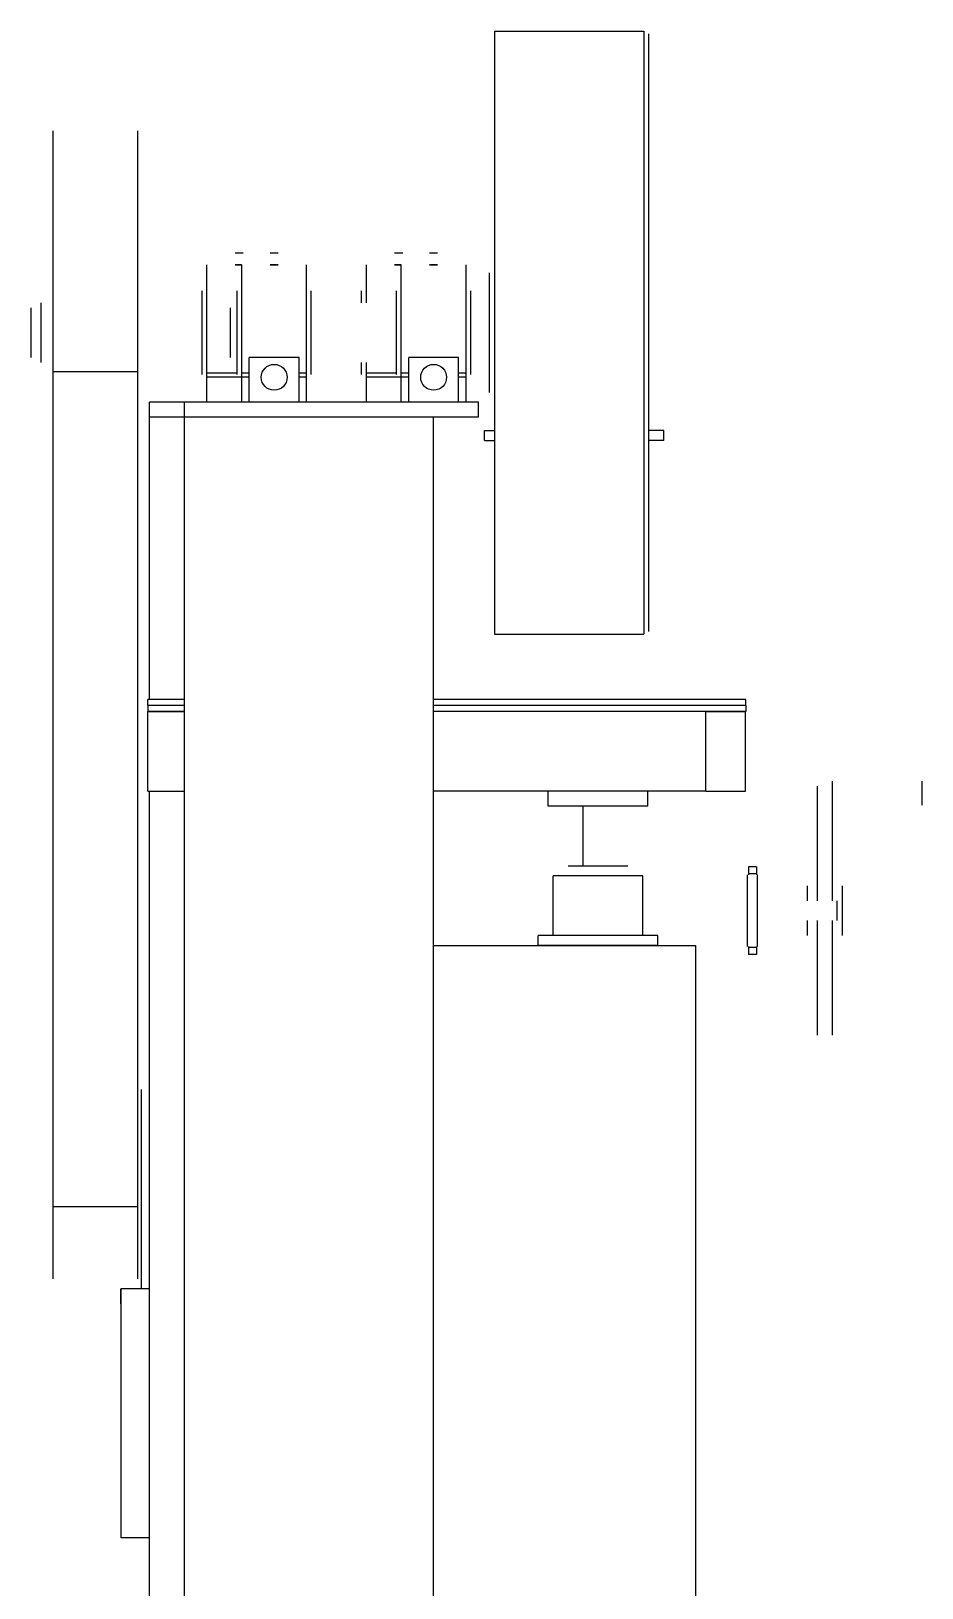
# Model space of a CAD drawing. Header units: millimetres. Extents: x -509 to 6808, y -300 to 5090.
# Drawn here: x 5355 to 6249, y 2151 to 3713 of the extents above; entities that cross this region are included whole.
import ezdxf

# ---------------------------------------------------------------- set-up
doc = ezdxf.new("R2010")
doc.units = ezdxf.units.MM
doc.header["$MEASUREMENT"] = 0
doc.layers.add('LATERAL', color=7, linetype='CONTINUOUS')

msp = doc.modelspace()

# ---------------------------------------------------------------- linework, layer by layer
at = {"layer": 'LATERAL'}
for p, q in [((5820.5, 3713.1), (5970.5, 3713.1)), ((5820.5, 3713.1), (5970.5, 3713.1)), ((5574.4, 3340.8), (5574.4, 3385.8)), ((5624.4, 3385.8), (5574.4, 3385.8)), ((5624.4, 3340.8), (5624.4, 3385.8)), ((5734.4, 3340.8), (5734.4, 3385.8)), ((5784.4, 3385.8), (5734.4, 3385.8)), ((5784.4, 3340.8), (5784.4, 3385.8)), ((5377.4, 3371.7), (5462.4, 3371.7)), ((5377.4, 3371.7), (5377.4, 2533.8)), ((5462.4, 3371.7), (5462.4, 2533.8)), ((5531.9, 3365.8), (5531.9, 3370.3)), ((5531.9, 3370.3), (5562.1, 3370.3)), ((5531.9, 3340.8), (5531.9, 3365.8)), ((5566.9, 3365.8), (5531.9, 3365.8)), ((5566.9, 3365.8), (5566.9, 3370.3)), ((5566.9, 3370.3), (5574.4, 3370.3)), ((5566.9, 3340.8), (5566.9, 3365.8)), ((5574.4, 3365.8), (5566.9, 3365.8)), ((5624.4, 3370.3), (5631.9, 3370.3)), ((5631.9, 3365.8), (5624.4, 3365.8)), ((5631.9, 3365.8), (5631.9, 3370.3)), ((5631.9, 3340.8), (5631.9, 3365.8)), ((5691.9, 3365.8), (5691.9, 3370.3)), ((5691.9, 3370.3), (5722.1, 3370.3)), ((5691.9, 3340.8), (5691.9, 3365.8)), ((5726.9, 3365.8), (5691.9, 3365.8)), ((5726.9, 3365.8), (5726.9, 3370.3)), ((5726.9, 3370.3), (5734.4, 3370.3)), ((5726.9, 3340.8), (5726.9, 3365.8)), ((5734.4, 3365.8), (5726.9, 3365.8)), ((5784.4, 3370.3), (5791.9, 3370.3)), ((5791.9, 3365.8), (5784.4, 3365.8)), ((5791.9, 3365.8), (5791.9, 3370.3)), ((5791.9, 3340.8), (5791.9, 3365.8)), ((5474.4, 3325.8), (5474.4, 3340.8)), ((5509.4, 3340.8), (5474.4, 3340.8)), ((5509.4, 3325.8), (5509.4, 3340.8)), ((5804.4, 3340.8), (5509.4, 3340.8)), ((5624.4, 3340.8), (5574.4, 3340.8)), ((5784.4, 3340.8), (5734.4, 3340.8)), ((5804.4, 3325.8), (5804.4, 3340.8)), ((5474.4, 3042.6), (5474.4, 3325.8)), ((5509.4, 3325.8), (5474.4, 3325.8)), ((5509.4, 1513.9), (5509.4, 3325.8)), ((5804.4, 3325.8), (5509.4, 3325.8)), ((5759.4, 1513.9), (5759.4, 3325.8)), ((5810.5, 3302.5), (5810.5, 3312.5)), ((5810.5, 3312.5), (5820.5, 3312.5)), ((5990.5, 3302.5), (5990.5, 3312.5)), ((5810.5, 3302.5), (5820.5, 3302.5)), ((5820.5, 3108.1), (5970.5, 3108.1)), ((5472.5, 2950.6), (5472.5, 3030.6)), ((5472.5, 3030.6), (5509.4, 3030.6)), ((5472.6, 3036.6), (5472.6, 3042.6)), ((5509.4, 3042.6), (5472.6, 3042.6)), ((5472.6, 3036.6), (5472.6, 3030.6)), ((5509.4, 3036.6), (5472.6, 3036.6)), ((5509.4, 3036.6), (5472.6, 3036.6)), ((5509.4, 3030.6), (5472.6, 3030.6)), ((6072.6, 3042.6), (5759.4, 3042.6)), ((6072.6, 3036.6), (5759.4, 3036.6)), ((6072.6, 3036.6), (5759.4, 3036.6)), ((6072.6, 3030.6), (5759.4, 3030.6)), ((6032.5, 2950.6), (6032.5, 3030.6)), ((6032.5, 3030.6), (6072.5, 3030.6)), ((6072.5, 2950.6), (6072.5, 3030.6)), ((6072.6, 3036.6), (6072.6, 3042.6)), ((6072.6, 3036.6), (6072.6, 3030.6)), ((5472.5, 2950.6), (5509.4, 2950.6)), ((5474.4, 1751.1), (5474.4, 2950.6)), ((5874.4, 2950.6), (5759.4, 2950.6)), ((5874.4, 2935.6), (5874.4, 2950.6)), ((5974.4, 2950.6), (5874.4, 2950.6)), ((5974.4, 2935.6), (5974.4, 2950.6)), ((6032.5, 2950.6), (5974.4, 2950.6)), ((6032.5, 2950.6), (6072.5, 2950.6)), ((5974.4, 2935.6), (5874.4, 2935.6)), ((5909.4, 2875.6), (5909.4, 2935.6)), ((6075.4, 2874.6), (6075.4, 2867.6)), ((6083.4, 2874.6), (6075.4, 2874.6)), ((6083.4, 2874.6), (6083.4, 2867.6)), ((5879.4, 2805.6), (5879.4, 2865.6)), ((5969.4, 2865.6), (5879.4, 2865.6)), ((5969.4, 2805.6), (5969.4, 2865.6)), ((6083.4, 2867.6), (6075.4, 2867.6)), ((5864.4, 2795.6), (5864.4, 2805.6)), ((5984.4, 2805.6), (5864.4, 2805.6)), ((5984.4, 2795.6), (5984.4, 2805.6)), ((5759.4, 2795.6), (6022.6, 2795.6)), ((5984.4, 2795.6), (5864.4, 2795.6)), ((6022.6, 1534.7), (6022.6, 2795.6)), ((6075.4, 2793.6), (6075.4, 2786.6)), ((6083.4, 2793.6), (6075.4, 2793.6)), ((6083.4, 2786.6), (6075.4, 2786.6)), ((6083.4, 2793.6), (6083.4, 2786.6)), ((5377.4, 2533.8), (5462.4, 2533.8)), ((5445.4, 2436.1), (5445.4, 2451.1)), ((5445.4, 2451.1), (5445.7, 2451.1)), ((5445.7, 2201.2), (5445.7, 2451.2)), ((5474.4, 2451.2), (5445.7, 2451.2)), ((5445.4, 2436.1), (5445.7, 2436.1)), ((5474.4, 2201.2), (5445.7, 2201.2))]:
    msp.add_line(p, q, dxfattribs=at)
for centre in [(5599.4, 3365.8), (5759.4, 3365.8)]:
    msp.add_circle(centre, 13, dxfattribs=at)
for points, degree in [([(5820.5, 3713.1), (5820.5, 3705.6), (5820.5, 3683.2), (5820.5, 3647.1), (5820.5, 3599.2), (5820.5, 3541.9), (5820.5, 3478), (5820.5, 3410.6), (5820.5, 3343.3), (5820.5, 3279.4), (5820.5, 3222), (5820.5, 3174.1), (5820.5, 3138.1), (5820.5, 3115.7), (5820.5, 3108.1)], 1), ([(5970.5, 3713.1), (5970.5, 3705.6), (5970.5, 3683.2), (5970.5, 3647.1), (5970.5, 3599.2), (5970.5, 3541.9), (5970.5, 3478), (5970.5, 3410.6), (5970.5, 3343.3), (5970.5, 3279.4), (5970.5, 3222), (5970.5, 3174.1), (5970.5, 3138.1), (5970.5, 3115.7), (5970.5, 3108.1)], 1), ([(5975.5, 3410.6), (5975.5, 3444.2), (5975.5, 3477.4), (5975.5, 3509.7), (5975.5, 3540.8), (5975.5, 3570.3), (5975.5, 3597.7), (5975.5, 3622.8), (5975.5, 3645.2), (5975.5, 3664.7), (5975.5, 3680.9), (5975.5, 3693.8), (5975.5, 3703.1), (5975.5, 3708.8), (5975.5, 3710.6)], 1), ([(5377.4, 3613.1), (5377.4, 3611.5), (5377.4, 3606.7), (5377.4, 3598.8), (5377.4, 3588), (5377.4, 3574.3), (5377.4, 3558), (5377.4, 3539.3), (5377.4, 3518.7), (5377.4, 3496.3), (5377.4, 3472.5), (5377.4, 3447.8), (5377.4, 3422.5), (5377.4, 3397), (5377.4, 3371.7)], 1), ([(5462.4, 3613.1), (5462.4, 3611.5), (5462.4, 3606.7), (5462.4, 3598.8), (5462.4, 3588), (5462.4, 3574.3), (5462.4, 3558), (5462.4, 3539.3), (5462.4, 3518.7), (5462.4, 3496.3), (5462.4, 3472.5), (5462.4, 3447.8), (5462.4, 3422.5), (5462.4, 3397), (5462.4, 3371.7)], 1), ([(5564.4, 3490.6), (5564.8, 3490.6), (5565.2, 3490.6), (5565.7, 3490.6), (5566.1, 3490.6), (5566.5, 3490.6), (5566.8, 3490.6), (5567.2, 3490.6), (5567.5, 3490.6), (5567.7, 3490.6), (5568, 3490.6), (5568.1, 3490.6), (5568.2, 3490.6), (5568.3, 3490.6), (5568.4, 3490.6)], 1), ([(5599.4, 3490.6), (5599.8, 3490.6), (5600.2, 3490.6), (5600.7, 3490.6), (5601.1, 3490.6), (5601.5, 3490.6), (5601.8, 3490.6), (5602.2, 3490.6), (5602.5, 3490.6), (5602.7, 3490.6), (5603, 3490.6), (5603.1, 3490.6), (5603.2, 3490.6), (5603.3, 3490.6), (5603.3, 3490.6)], 1), ([(5724.4, 3490.6), (5724.8, 3490.6), (5725.2, 3490.6), (5725.7, 3490.6), (5726.1, 3490.6), (5726.5, 3490.6), (5726.8, 3490.6), (5727.2, 3490.6), (5727.5, 3490.6), (5727.7, 3490.6), (5728, 3490.6), (5728.1, 3490.6), (5728.2, 3490.6), (5728.3, 3490.6), (5728.4, 3490.6)], 1), ([(5759.4, 3490.6), (5759.8, 3490.6), (5760.2, 3490.6), (5760.7, 3490.6), (5761.1, 3490.6), (5761.5, 3490.6), (5761.8, 3490.6), (5762.2, 3490.6), (5762.5, 3490.6), (5762.7, 3490.6), (5763, 3490.6), (5763.1, 3490.6), (5763.2, 3490.6), (5763.3, 3490.6), (5763.3, 3490.6)], 1), ([(5531.9, 3410.6), (5531.9, 3418.3), (5531.9, 3425.8), (5531.9, 3433.2), (5531.9, 3440.2), (5531.9, 3446.9), (5531.9, 3453.2), (5531.9, 3458.9), (5531.9, 3464), (5531.9, 3468.4), (5531.9, 3472.1), (5531.9, 3475), (5531.9, 3477.1), (5531.9, 3478.4), (5531.9, 3478.8)], 1), ([(5561.6, 3478.8), (5561.6, 3478.8)], 1), ([(5561.6, 3478.8), (5561.6, 3478.8)], 1), ([(5561.6, 3478.8), (5561.6, 3478.8)], 1), ([(5561.7, 3478.8), (5561.7, 3478.8)], 1), ([(5562.4, 3478.8), (5562.1, 3478.8), (5561.8, 3478.8)], 2), ([(5561.8, 3478.8), (5561.8, 3478.8)], 1), ([(5562.4, 3478.8), (5562.4, 3478.8)], 1), ([(5562.4, 3478.8), (5562.4, 3478.8)], 1), ([(5563, 3478.7), (5562.8, 3478.7), (5562.5, 3478.8)], 2), ([(5562.5, 3478.8), (5562.5, 3478.8)], 1), ([(5562.5, 3478.8), (5562.5, 3478.8)], 1), ([(5563, 3478.7), (5563, 3478.7)], 1), ([(5564.3, 3478.7), (5563.7, 3478.7), (5563.1, 3478.7)], 2), ([(5564.4, 3478.7), (5565.2, 3478.7), (5566.1, 3478.7), (5566.9, 3478.8)], 3), ([(5565, 3478.7), (5564.3, 3478.7)], 1), ([(5565.6, 3478.7), (5565.3, 3478.7)], 1), ([(5566.1, 3478.8), (5565.9, 3478.7), (5565.6, 3478.7)], 2), ([(5565.6, 3478.7), (5565.6, 3478.7)], 1), ([(5566.9, 3478.8), (5566.7, 3478.8), (5566.6, 3478.8)], 2), ([(5566.9, 3410.6), (5566.9, 3418.3), (5566.9, 3425.8), (5566.9, 3433.2), (5566.9, 3440.2), (5566.9, 3446.9), (5566.9, 3453.2), (5566.9, 3458.9), (5566.9, 3464), (5566.9, 3468.4), (5566.9, 3472.1), (5566.9, 3475), (5566.9, 3477.1), (5566.9, 3478.4), (5566.9, 3478.8)], 1), ([(5596.6, 3478.8), (5596.6, 3478.8)], 1), ([(5596.6, 3478.8), (5596.6, 3478.8)], 1), ([(5596.6, 3478.8), (5596.6, 3478.8)], 1), ([(5596.7, 3478.8), (5596.7, 3478.8)], 1), ([(5597.4, 3478.8), (5597.1, 3478.8), (5596.8, 3478.8)], 2), ([(5596.8, 3478.8), (5596.8, 3478.8)], 1), ([(5597.4, 3478.8), (5597.4, 3478.8)], 1), ([(5597.4, 3478.8), (5597.4, 3478.8)], 1), ([(5598, 3478.7), (5597.8, 3478.7), (5597.5, 3478.8)], 2), ([(5597.5, 3478.8), (5597.5, 3478.8)], 1), ([(5597.5, 3478.8), (5597.5, 3478.8)], 1), ([(5598, 3478.7), (5598, 3478.7)], 1), ([(5599.3, 3478.7), (5598.7, 3478.7), (5598.1, 3478.7)], 2), ([(5600, 3478.7), (5599.3, 3478.7)], 1), ([(5600.6, 3478.7), (5600.3, 3478.7)], 1), ([(5601.1, 3478.8), (5600.9, 3478.7), (5600.6, 3478.7)], 2), ([(5600.6, 3478.7), (5600.6, 3478.7)], 1), ([(5631.9, 3410.6), (5631.9, 3418.3), (5631.9, 3425.8), (5631.9, 3433.2), (5631.9, 3440.2), (5631.9, 3446.9), (5631.9, 3453.2), (5631.9, 3458.9), (5631.9, 3464), (5631.9, 3468.4), (5631.9, 3472.1), (5631.9, 3475), (5631.9, 3477.1), (5631.9, 3478.4), (5631.9, 3478.8)], 1), ([(5691.9, 3440.6), (5691.9, 3445.4), (5691.9, 3450), (5691.9, 3454.3), (5691.9, 3458.3), (5691.9, 3462.1), (5691.9, 3465.5), (5691.9, 3468.5), (5691.9, 3471.2), (5691.9, 3473.5), (5691.9, 3475.4), (5691.9, 3476.9), (5691.9, 3478), (5691.9, 3478.6), (5691.9, 3478.8)], 1), ([(5721.6, 3478.8), (5721.6, 3478.8)], 1), ([(5721.6, 3478.8), (5721.6, 3478.8)], 1), ([(5721.6, 3478.8), (5721.6, 3478.8)], 1), ([(5721.7, 3478.8), (5721.7, 3478.8)], 1), ([(5722.4, 3478.8), (5722.1, 3478.8), (5721.8, 3478.8)], 2), ([(5721.8, 3478.8), (5721.8, 3478.8)], 1), ([(5722.4, 3478.8), (5722.4, 3478.8)], 1), ([(5722.4, 3478.8), (5722.4, 3478.8)], 1), ([(5723, 3478.7), (5722.8, 3478.7), (5722.5, 3478.8)], 2), ([(5722.5, 3478.8), (5722.5, 3478.8)], 1), ([(5722.5, 3478.8), (5722.5, 3478.8)], 1), ([(5723, 3478.7), (5723, 3478.7)], 1), ([(5724.3, 3478.7), (5723.7, 3478.7), (5723.1, 3478.7)], 2), ([(5724.4, 3478.7), (5725.2, 3478.7), (5726.1, 3478.7), (5726.9, 3478.8)], 3), ([(5725, 3478.7), (5724.3, 3478.7)], 1), ([(5725.6, 3478.7), (5725.3, 3478.7)], 1), ([(5726.1, 3478.8), (5725.9, 3478.7), (5725.6, 3478.7)], 2), ([(5725.6, 3478.7), (5725.6, 3478.7)], 1), ([(5726.9, 3478.8), (5726.7, 3478.8), (5726.6, 3478.8)], 2), ([(5726.9, 3410.6), (5726.9, 3418.3), (5726.9, 3425.8), (5726.9, 3433.2), (5726.9, 3440.2), (5726.9, 3446.9), (5726.9, 3453.2), (5726.9, 3458.9), (5726.9, 3464), (5726.9, 3468.4), (5726.9, 3472.1), (5726.9, 3475), (5726.9, 3477.1), (5726.9, 3478.4), (5726.9, 3478.8)], 1), ([(5756.6, 3478.8), (5756.6, 3478.8)], 1), ([(5756.6, 3478.8), (5756.6, 3478.8)], 1), ([(5756.6, 3478.8), (5756.6, 3478.8)], 1), ([(5756.7, 3478.8), (5756.7, 3478.8)], 1), ([(5757.4, 3478.8), (5757.1, 3478.8), (5756.8, 3478.8)], 2), ([(5756.8, 3478.8), (5756.8, 3478.8)], 1), ([(5757.4, 3478.8), (5757.4, 3478.8)], 1), ([(5757.4, 3478.8), (5757.4, 3478.8)], 1), ([(5758, 3478.7), (5757.8, 3478.7), (5757.5, 3478.8)], 2), ([(5757.5, 3478.8), (5757.5, 3478.8)], 1), ([(5757.5, 3478.8), (5757.5, 3478.8)], 1), ([(5758, 3478.7), (5758, 3478.7)], 1), ([(5759.3, 3478.7), (5758.7, 3478.7), (5758.1, 3478.7)], 2), ([(5760, 3478.7), (5759.3, 3478.7)], 1), ([(5760.6, 3478.7), (5760.3, 3478.7)], 1), ([(5761.1, 3478.8), (5760.9, 3478.7), (5760.6, 3478.7)], 2), ([(5760.6, 3478.7), (5760.6, 3478.7)], 1), ([(5791.9, 3410.6), (5791.9, 3418.3), (5791.9, 3425.8), (5791.9, 3433.2), (5791.9, 3440.2), (5791.9, 3446.9), (5791.9, 3453.2), (5791.9, 3458.9), (5791.9, 3464), (5791.9, 3468.4), (5791.9, 3472.1), (5791.9, 3475), (5791.9, 3477.1), (5791.9, 3478.4), (5791.9, 3478.8)], 1), ([(5815.5, 3410.6), (5815.5, 3417.4), (5815.5, 3424), (5815.5, 3430.5), (5815.5, 3436.7), (5815.5, 3442.6), (5815.5, 3448.1), (5815.5, 3453.1), (5815.5, 3457.6), (5815.5, 3461.4), (5815.5, 3464.7), (5815.5, 3467.3), (5815.5, 3469.1), (5815.5, 3470.3), (5815.5, 3470.6)], 1), ([(5527.1, 3410.6), (5527.1, 3415.3), (5527.1, 3420), (5527.1, 3424.5), (5527.1, 3428.9), (5527.1, 3433), (5527.1, 3436.8), (5527.1, 3440.3), (5527.1, 3443.5), (5527.1, 3446.2), (5527.1, 3448.5), (5527.1, 3450.3), (5527.1, 3451.6), (5527.1, 3452.4), (5527.1, 3452.6)], 1), ([(5562.1, 3410.6), (5562.1, 3415.3), (5562.1, 3420), (5562.1, 3424.5), (5562.1, 3428.9), (5562.1, 3433), (5562.1, 3436.8), (5562.1, 3440.3), (5562.1, 3443.5), (5562.1, 3446.2), (5562.1, 3448.5), (5562.1, 3450.3), (5562.1, 3451.6), (5562.1, 3452.4), (5562.1, 3452.6)], 1), ([(5636.6, 3410.6), (5636.6, 3415.3), (5636.6, 3420), (5636.6, 3424.5), (5636.6, 3428.9), (5636.6, 3433), (5636.6, 3436.8), (5636.6, 3440.3), (5636.6, 3443.5), (5636.6, 3446.2), (5636.6, 3448.5), (5636.6, 3450.3), (5636.6, 3451.6), (5636.6, 3452.4), (5636.6, 3452.6)], 1), ([(5687.1, 3440.6), (5687.1, 3442.2), (5687.1, 3443.7), (5687.1, 3445.1), (5687.1, 3446.4), (5687.1, 3447.5), (5687.1, 3448.6), (5687.1, 3449.5), (5687.1, 3450.3), (5687.1, 3451), (5687.1, 3451.6), (5687.1, 3452.1), (5687.1, 3452.4), (5687.1, 3452.6), (5687.1, 3452.6)], 1), ([(5722.1, 3410.6), (5722.1, 3415.3), (5722.1, 3420), (5722.1, 3424.5), (5722.1, 3428.9), (5722.1, 3433), (5722.1, 3436.8), (5722.1, 3440.3), (5722.1, 3443.5), (5722.1, 3446.2), (5722.1, 3448.5), (5722.1, 3450.3), (5722.1, 3451.6), (5722.1, 3452.4), (5722.1, 3452.6)], 1), ([(5796.6, 3410.6), (5796.6, 3415.3), (5796.6, 3420), (5796.6, 3424.5), (5796.6, 3428.9), (5796.6, 3433), (5796.6, 3436.8), (5796.6, 3440.3), (5796.6, 3443.5), (5796.6, 3446.2), (5796.6, 3448.5), (5796.6, 3450.3), (5796.6, 3451.6), (5796.6, 3452.4), (5796.6, 3452.6)], 1), ([(5365.5, 3410.6), (5365.5, 3414), (5365.5, 3417.3), (5365.5, 3420.6), (5365.5, 3423.7), (5365.5, 3426.6), (5365.5, 3429.3), (5365.5, 3431.9), (5365.5, 3434.1), (5365.5, 3436), (5365.5, 3437.7), (5365.5, 3439), (5365.5, 3439.9), (5365.5, 3440.5), (5365.5, 3440.6)], 1), ([(5355.5, 3410.6), (5355.5, 3413.4), (5355.5, 3416.2), (5355.5, 3418.9), (5355.5, 3421.5), (5355.5, 3423.9), (5355.5, 3426.2), (5355.5, 3428.3), (5355.5, 3430.2), (5355.5, 3431.8), (5355.5, 3433.2), (5355.5, 3434.2), (5355.5, 3435), (5355.5, 3435.5), (5355.5, 3435.6)], 1), ([(5555.5, 3410.6), (5555.5, 3413.4), (5555.5, 3416.2), (5555.5, 3418.9), (5555.5, 3421.5), (5555.5, 3423.9), (5555.5, 3426.2), (5555.5, 3428.3), (5555.5, 3430.2), (5555.5, 3431.8), (5555.5, 3433.2), (5555.5, 3434.2), (5555.5, 3435), (5555.5, 3435.5), (5555.5, 3435.6)], 1), ([(5355.5, 3385.6), (5355.5, 3385.8), (5355.5, 3386.3), (5355.5, 3387), (5355.5, 3388.1), (5355.5, 3389.5), (5355.5, 3391.1), (5355.5, 3393), (5355.5, 3395.1), (5355.5, 3397.3), (5355.5, 3399.8), (5355.5, 3402.4), (5355.5, 3405.1), (5355.5, 3407.8), (5355.5, 3410.6)], 1), ([(5365.5, 3380.6), (5365.5, 3380.8), (5365.5, 3381.4), (5365.5, 3382.3), (5365.5, 3383.6), (5365.5, 3385.2), (5365.5, 3387.2), (5365.5, 3389.4), (5365.5, 3391.9), (5365.5, 3394.7), (5365.5, 3397.6), (5365.5, 3400.7), (5365.5, 3404), (5365.5, 3407.3), (5365.5, 3410.6)], 1), ([(5527.1, 3368.6), (5527.1, 3368.9), (5527.1, 3369.7), (5527.1, 3371), (5527.1, 3372.8), (5527.1, 3375.1), (5527.1, 3377.8), (5527.1, 3380.9), (5527.1, 3384.5), (5527.1, 3388.3), (5527.1, 3392.4), (5527.1, 3396.8), (5527.1, 3401.3), (5527.1, 3405.9), (5527.1, 3410.6)], 1), ([(5555.5, 3385.6), (5555.5, 3385.8), (5555.5, 3386.3), (5555.5, 3387), (5555.5, 3388.1), (5555.5, 3389.5), (5555.5, 3391.1), (5555.5, 3393), (5555.5, 3395.1), (5555.5, 3397.3), (5555.5, 3399.8), (5555.5, 3402.4), (5555.5, 3405.1), (5555.5, 3407.8), (5555.5, 3410.6)], 1), ([(5562.1, 3368.6), (5562.1, 3368.9), (5562.1, 3369.7), (5562.1, 3371), (5562.1, 3372.8), (5562.1, 3375.1), (5562.1, 3377.8), (5562.1, 3380.9), (5562.1, 3384.5), (5562.1, 3388.3), (5562.1, 3392.4), (5562.1, 3396.8), (5562.1, 3401.3), (5562.1, 3405.9), (5562.1, 3410.6)], 1), ([(5636.6, 3368.6), (5636.6, 3368.9), (5636.6, 3369.7), (5636.6, 3371), (5636.6, 3372.8), (5636.6, 3375.1), (5636.6, 3377.8), (5636.6, 3380.9), (5636.6, 3384.5), (5636.6, 3388.3), (5636.6, 3392.4), (5636.6, 3396.8), (5636.6, 3401.3), (5636.6, 3405.9), (5636.6, 3410.6)], 1), ([(5722.1, 3368.6), (5722.1, 3368.9), (5722.1, 3369.7), (5722.1, 3371), (5722.1, 3372.8), (5722.1, 3375.1), (5722.1, 3377.8), (5722.1, 3380.9), (5722.1, 3384.5), (5722.1, 3388.3), (5722.1, 3392.4), (5722.1, 3396.8), (5722.1, 3401.3), (5722.1, 3405.9), (5722.1, 3410.6)], 1), ([(5796.6, 3368.6), (5796.6, 3368.9), (5796.6, 3369.7), (5796.6, 3371), (5796.6, 3372.8), (5796.6, 3375.1), (5796.6, 3377.8), (5796.6, 3380.9), (5796.6, 3384.5), (5796.6, 3388.3), (5796.6, 3392.4), (5796.6, 3396.8), (5796.6, 3401.3), (5796.6, 3405.9), (5796.6, 3410.6)], 1), ([(5815.5, 3350.6), (5815.5, 3351), (5815.5, 3352.1), (5815.5, 3354), (5815.5, 3356.6), (5815.5, 3359.8), (5815.5, 3363.7), (5815.5, 3368.2), (5815.5, 3373.2), (5815.5, 3378.7), (5815.5, 3384.6), (5815.5, 3390.8), (5815.5, 3397.3), (5815.5, 3403.9), (5815.5, 3410.6)], 1), ([(5975.5, 3110.6), (5975.5, 3112.5), (5975.5, 3118.2), (5975.5, 3127.5), (5975.5, 3140.4), (5975.5, 3156.6), (5975.5, 3176.1), (5975.5, 3198.5), (5975.5, 3223.6), (5975.5, 3251), (5975.5, 3280.5), (5975.5, 3311.6), (5975.5, 3343.9), (5975.5, 3377.1), (5975.5, 3410.6)], 1), ([(5687.1, 3368.6), (5687.1, 3368.7), (5687.1, 3368.9), (5687.1, 3369.2), (5687.1, 3369.7), (5687.1, 3370.2), (5687.1, 3370.9), (5687.1, 3371.8), (5687.1, 3372.7), (5687.1, 3373.8), (5687.1, 3374.9), (5687.1, 3376.2), (5687.1, 3377.6), (5687.1, 3379.1), (5687.1, 3380.6)], 1), ([(5691.9, 3370.3), (5691.9, 3373.6), (5691.9, 3377), (5691.9, 3380.6)], 3), ([(5990.5, 3312.5), (5985.5, 3312.5), (5980.5, 3312.5), (5975.5, 3312.5)], 3), ([(5990.5, 3302.5), (5985.5, 3302.5), (5980.5, 3302.5), (5975.5, 3302.5)], 3), ([(6144.4, 2955.6), (6144.4, 2954.9), (6144.4, 2952.8), (6144.4, 2949.3), (6144.4, 2944.5), (6144.4, 2938.3), (6144.4, 2931), (6144.4, 2922.5), (6144.4, 2913), (6144.4, 2902.5), (6144.4, 2891.2), (6144.4, 2879.3), (6144.4, 2866.8), (6144.4, 2853.8), (6144.4, 2840.6)], 1), ([(6159.4, 2960.6), (6159.4, 2960.6), (6159.4, 2960.5), (6159.4, 2960.4), (6159.4, 2960.2), (6159.4, 2959.9), (6159.4, 2959.6), (6159.4, 2959.2), (6159.4, 2958.8), (6159.4, 2958.3), (6159.4, 2957.8), (6159.4, 2957.2), (6159.4, 2956.6), (6159.4, 2955.9), (6159.4, 2955.2)], 1), ([(6159.4, 2955.2), (6159.4, 2953.6), (6159.4, 2950.7), (6159.4, 2946.6), (6159.4, 2941.3), (6159.4, 2934.9), (6159.4, 2927.5), (6159.4, 2919), (6159.4, 2909.7), (6159.4, 2899.5), (6159.4, 2888.7), (6159.4, 2877.3), (6159.4, 2865.4), (6159.4, 2853.1), (6159.4, 2840.6)], 1), ([(6249.4, 2960.6), (6249.4, 2960.3), (6249.4, 2959.5), (6249.4, 2958), (6249.4, 2956.1), (6249.4, 2953.9), (6249.4, 2951.3), (6249.4, 2948.6), (6249.4, 2946), (6249.4, 2943.4), (6249.4, 2941.2), (6249.4, 2939.3), (6249.4, 2937.8), (6249.4, 2936.9), (6249.4, 2936.6)], 1), ([(5894.4, 2875.6), (5894.5, 2875.6), (5895.1, 2875.6), (5896, 2875.6), (5897.3, 2875.6), (5898.9, 2875.6), (5900.9, 2875.6), (5903.1, 2875.6), (5905.6, 2875.6), (5908.4, 2875.6), (5911.3, 2875.6), (5914.4, 2875.6), (5917.7, 2875.6), (5921, 2875.6), (5924.4, 2875.6)], 1), ([(5924.4, 2875.6), (5927.7, 2875.6), (5931, 2875.6), (5934.3, 2875.6), (5937.4, 2875.6), (5940.3, 2875.6), (5943.1, 2875.6), (5945.6, 2875.6), (5947.8, 2875.6), (5949.8, 2875.6), (5951.4, 2875.6), (5952.7, 2875.6), (5953.6, 2875.6), (5954.2, 2875.6), (5954.4, 2875.6)], 1), ([(6074.4, 2830.6), (6074.4, 2834.7), (6074.4, 2838.7), (6074.4, 2842.5), (6074.4, 2846.3), (6074.4, 2849.8), (6074.4, 2853.1), (6074.4, 2856.1), (6074.4, 2858.8), (6074.4, 2861.1), (6074.4, 2863.1), (6074.4, 2864.6), (6074.4, 2865.7), (6074.4, 2866.4), (6074.4, 2866.6)], 1), ([(6084.4, 2830.6), (6084.4, 2834.7), (6084.4, 2838.7), (6084.4, 2842.5), (6084.4, 2846.3), (6084.4, 2849.8), (6084.4, 2853.1), (6084.4, 2856.1), (6084.4, 2858.8), (6084.4, 2861.1), (6084.4, 2863.1), (6084.4, 2864.6), (6084.4, 2865.7), (6084.4, 2866.4), (6084.4, 2866.6)], 1), ([(6134.4, 2855.6), (6134.4, 2855.6), (6134.4, 2855.3), (6134.4, 2854.9), (6134.4, 2854.3), (6134.4, 2853.5), (6134.4, 2852.6), (6134.4, 2851.6), (6134.4, 2850.4), (6134.4, 2849), (6134.4, 2847.6), (6134.4, 2846), (6134.4, 2844.3), (6134.4, 2842.5), (6134.4, 2840.6)], 1), ([(6169.4, 2855.6), (6169.4, 2855), (6169.4, 2853.2), (6169.4, 2850.2), (6169.4, 2846.2), (6169.4, 2841.5), (6169.4, 2836.2), (6169.4, 2830.6), (6169.4, 2825.1), (6169.4, 2819.8), (6169.4, 2815.1), (6169.4, 2811.1), (6169.4, 2808.1), (6169.4, 2806.3), (6169.4, 2805.6)], 1), ([(6074.4, 2794.6), (6074.4, 2794.9), (6074.4, 2795.5), (6074.4, 2796.7), (6074.4, 2798.2), (6074.4, 2800.2), (6074.4, 2802.5), (6074.4, 2805.2), (6074.4, 2808.2), (6074.4, 2811.5), (6074.4, 2815), (6074.4, 2818.8), (6074.4, 2822.6), (6074.4, 2826.6), (6074.4, 2830.6)], 1), ([(6084.4, 2794.6), (6084.4, 2794.9), (6084.4, 2795.5), (6084.4, 2796.7), (6084.4, 2798.2), (6084.4, 2800.2), (6084.4, 2802.5), (6084.4, 2805.2), (6084.4, 2808.2), (6084.4, 2811.5), (6084.4, 2815), (6084.4, 2818.8), (6084.4, 2822.6), (6084.4, 2826.6), (6084.4, 2830.6)], 1), ([(6164.4, 2830.6), (6164.4, 2831.8), (6164.4, 2832.9), (6164.4, 2833.9), (6164.4, 2835), (6164.4, 2836), (6164.4, 2836.9), (6164.4, 2837.7), (6164.4, 2838.5), (6164.4, 2839.1), (6164.4, 2839.7), (6164.4, 2840.1), (6164.4, 2840.4), (6164.4, 2840.6), (6164.4, 2840.6)], 1), ([(6164.4, 2820.6), (6164.4, 2820.7), (6164.4, 2820.9), (6164.4, 2821.2), (6164.4, 2821.6), (6164.4, 2822.2), (6164.4, 2822.8), (6164.4, 2823.6), (6164.4, 2824.4), (6164.4, 2825.3), (6164.4, 2826.3), (6164.4, 2827.3), (6164.4, 2828.4), (6164.4, 2829.5), (6164.4, 2830.6)], 1), ([(6134.4, 2820.6), (6134.4, 2818.8), (6134.4, 2817), (6134.4, 2815.3), (6134.4, 2813.7), (6134.4, 2812.3), (6134.4, 2810.9), (6134.4, 2809.7), (6134.4, 2808.7), (6134.4, 2807.8), (6134.4, 2807), (6134.4, 2806.4), (6134.4, 2806), (6134.4, 2805.7), (6134.4, 2805.6)], 1), ([(6144.4, 2820.6), (6144.4, 2807.5), (6144.4, 2794.5), (6144.4, 2782), (6144.4, 2770.1), (6144.4, 2758.8), (6144.4, 2748.3), (6144.4, 2738.8), (6144.4, 2730.3), (6144.4, 2722.9), (6144.4, 2716.8), (6144.4, 2712), (6144.4, 2708.5), (6144.4, 2706.4), (6144.4, 2705.6)], 1), ([(6159.4, 2820.6), (6159.4, 2807.5), (6159.4, 2794.5), (6159.4, 2782), (6159.4, 2770.1), (6159.4, 2758.8), (6159.4, 2748.3), (6159.4, 2738.8), (6159.4, 2730.3), (6159.4, 2722.9), (6159.4, 2716.8), (6159.4, 2712), (6159.4, 2708.5), (6159.4, 2706.4), (6159.4, 2705.6)], 1), ([(5466.4, 2551.1), (5466.4, 2562.3), (5466.4, 2573.4), (5466.4, 2584.2), (5466.4, 2594.5), (5466.4, 2604.3), (5466.4, 2613.5), (5466.4, 2621.9), (5466.4, 2629.3), (5466.4, 2635.8), (5466.4, 2641.2), (5466.4, 2645.5), (5466.4, 2648.6), (5466.4, 2650.5), (5466.4, 2651.1)], 1), ([(5466.4, 2451.2), (5466.4, 2452.1), (5466.4, 2454.2), (5466.4, 2457.5), (5466.4, 2461.9), (5466.4, 2467.4), (5466.4, 2474), (5466.4, 2481.4), (5466.4, 2489.7), (5466.4, 2498.8), (5466.4, 2508.5), (5466.4, 2518.7), (5466.4, 2529.3), (5466.4, 2540.1), (5466.4, 2551.1)], 1), ([(5377.4, 2533.8), (5377.4, 2525.3), (5377.4, 2516.9), (5377.4, 2508.9), (5377.4, 2501.3), (5377.4, 2494.2), (5377.4, 2487.6), (5377.4, 2481.7), (5377.4, 2476.4), (5377.4, 2471.8), (5377.4, 2468), (5377.4, 2465), (5377.4, 2462.9), (5377.4, 2461.6), (5377.4, 2461.1)], 1), ([(5462.4, 2533.8), (5462.4, 2525.3), (5462.4, 2516.9), (5462.4, 2508.9), (5462.4, 2501.3), (5462.4, 2494.2), (5462.4, 2487.6), (5462.4, 2481.7), (5462.4, 2476.4), (5462.4, 2471.8), (5462.4, 2468), (5462.4, 2465), (5462.4, 2462.9), (5462.4, 2461.6), (5462.4, 2461.1)], 1)]:
    msp.add_open_spline(points, degree=degree, dxfattribs=at)
for points, degree, knots in [([(5560.3, 3490.6), (5560.4, 3490.6), (5560.4, 3490.6), (5560.4, 3490.6), (5560.5, 3490.6), (5560.5, 3490.6), (5560.6, 3490.6), (5560.7, 3490.6), (5560.7, 3490.6), (5560.9, 3490.6), (5561, 3490.6), (5561.1, 3490.6), (5561.2, 3490.6), (5561.4, 3490.6), (5561.5, 3490.6), (5561.7, 3490.6), (5561.9, 3490.6), (5562, 3490.6), (5562.2, 3490.6), (5562.4, 3490.6), (5562.6, 3490.6), (5562.8, 3490.6), (5563, 3490.6), (5563.2, 3490.6), (5563.5, 3490.6), (5563.9, 3490.6), (5564.4, 3490.6)], 2, [4.712389, 4.712389, 4.712389, 4.824589, 4.824589, 4.936788, 4.936788, 5.048988, 5.048988, 5.161188, 5.161188, 5.273388, 5.273388, 5.385587, 5.385587, 5.497787, 5.497787, 5.609987, 5.609987, 5.722187, 5.722187, 5.834386, 5.834386, 5.946586, 5.946586, 6.058786, 6.058786, 6.283185, 6.283185, 6.283185]), ([(5595.3, 3490.6), (5595.4, 3490.6), (5595.4, 3490.6), (5595.4, 3490.6), (5595.5, 3490.6), (5595.5, 3490.6), (5595.6, 3490.6), (5595.7, 3490.6), (5595.7, 3490.6), (5595.9, 3490.6), (5596, 3490.6), (5596.1, 3490.6), (5596.2, 3490.6), (5596.4, 3490.6), (5596.5, 3490.6), (5596.7, 3490.6), (5596.9, 3490.6), (5597, 3490.6), (5597.2, 3490.6), (5597.4, 3490.6), (5597.6, 3490.6), (5597.8, 3490.6), (5598, 3490.6), (5598.2, 3490.6), (5598.5, 3490.6), (5598.9, 3490.6), (5599.4, 3490.6)], 2, [4.712389, 4.712389, 4.712389, 4.824589, 4.824589, 4.936788, 4.936788, 5.048988, 5.048988, 5.161188, 5.161188, 5.273388, 5.273388, 5.385587, 5.385587, 5.497787, 5.497787, 5.609987, 5.609987, 5.722187, 5.722187, 5.834386, 5.834386, 5.946586, 5.946586, 6.058786, 6.058786, 6.283185, 6.283185, 6.283185]), ([(5720.3, 3490.6), (5720.4, 3490.6), (5720.4, 3490.6), (5720.4, 3490.6), (5720.5, 3490.6), (5720.5, 3490.6), (5720.6, 3490.6), (5720.7, 3490.6), (5720.7, 3490.6), (5720.9, 3490.6), (5721, 3490.6), (5721.1, 3490.6), (5721.2, 3490.6), (5721.4, 3490.6), (5721.5, 3490.6), (5721.7, 3490.6), (5721.9, 3490.6), (5722, 3490.6), (5722.2, 3490.6), (5722.4, 3490.6), (5722.6, 3490.6), (5722.8, 3490.6), (5723, 3490.6), (5723.2, 3490.6), (5723.5, 3490.6), (5723.9, 3490.6), (5724.4, 3490.6)], 2, [4.712389, 4.712389, 4.712389, 4.824589, 4.824589, 4.936788, 4.936788, 5.048988, 5.048988, 5.161188, 5.161188, 5.273388, 5.273388, 5.385587, 5.385587, 5.497787, 5.497787, 5.609987, 5.609987, 5.722187, 5.722187, 5.834386, 5.834386, 5.946586, 5.946586, 6.058786, 6.058786, 6.283185, 6.283185, 6.283185]), ([(5755.3, 3490.6), (5755.4, 3490.6), (5755.4, 3490.6), (5755.4, 3490.6), (5755.5, 3490.6), (5755.5, 3490.6), (5755.6, 3490.6), (5755.7, 3490.6), (5755.7, 3490.6), (5755.9, 3490.6), (5756, 3490.6), (5756.1, 3490.6), (5756.2, 3490.6), (5756.4, 3490.6), (5756.5, 3490.6), (5756.7, 3490.6), (5756.9, 3490.6), (5757, 3490.6), (5757.2, 3490.6), (5757.4, 3490.6), (5757.6, 3490.6), (5757.8, 3490.6), (5758, 3490.6), (5758.2, 3490.6), (5758.5, 3490.6), (5758.9, 3490.6), (5759.4, 3490.6)], 2, [4.712389, 4.712389, 4.712389, 4.824589, 4.824589, 4.936788, 4.936788, 5.048988, 5.048988, 5.161188, 5.161188, 5.273388, 5.273388, 5.385587, 5.385587, 5.497787, 5.497787, 5.609987, 5.609987, 5.722187, 5.722187, 5.834386, 5.834386, 5.946586, 5.946586, 6.058786, 6.058786, 6.283185, 6.283185, 6.283185]), ([(5561.4, 3478.8), (5561.1, 3478.8), (5560.8, 3478.8), (5560.6, 3478.8), (5560.5, 3478.8), (5560.3, 3478.8), (5560.3, 3478.8)], 3, [0.6589724, 0.6589724, 0.6589724, 0.6589724, 0.7093448, 0.7093448, 0.7093448, 0.7597173, 0.7597173, 0.7597173, 0.7597173]), ([(5560.3, 3478.8), (5560.3, 3478.8), (5560.4, 3478.8), (5560.5, 3478.8), (5560.7, 3478.8), (5561.2, 3478.8), (5561.9, 3478.8), (5562.6, 3478.7), (5563.5, 3478.7), (5564.4, 3478.7)], 3, [0.7597178, 0.7597178, 0.7597178, 0.7597178, 0.7902393, 0.7902393, 0.7902393, 0.8858676, 0.8858676, 0.8858676, 1, 1, 1, 1]), ([(5596.4, 3478.8), (5596.1, 3478.8), (5595.8, 3478.8), (5595.6, 3478.8), (5595.5, 3478.8), (5595.3, 3478.8), (5595.3, 3478.8)], 3, [0.6589724, 0.6589724, 0.6589724, 0.6589724, 0.7093448, 0.7093448, 0.7093448, 0.7597173, 0.7597173, 0.7597173, 0.7597173]), ([(5595.3, 3478.8), (5595.3, 3478.8), (5595.4, 3478.8), (5595.5, 3478.8), (5595.7, 3478.8), (5596.2, 3478.8), (5596.9, 3478.8), (5597.6, 3478.7), (5598.5, 3478.7), (5599.4, 3478.7)], 3, [0.7597178, 0.7597178, 0.7597178, 0.7597178, 0.7902393, 0.7902393, 0.7902393, 0.8858676, 0.8858676, 0.8858676, 1, 1, 1, 1]), ([(5599.4, 3478.7), (5600, 3478.7), (5600.6, 3478.7), (5601.1, 3478.8), (5601.7, 3478.8), (5602.3, 3478.8), (5602.7, 3478.8), (5603.1, 3478.8), (5603.4, 3478.8), (5603.3, 3478.8)], 3, [0, 0, 0, 0, 0.0869533, 0.0869533, 0.0869533, 0.1739067, 0.1739067, 0.1739067, 0.2564383, 0.2564383, 0.2564383, 0.2564383]), ([(5603.3, 3478.8), (5603.3, 3478.8), (5603.3, 3478.8), (5603.1, 3478.8), (5602.8, 3478.8), (5602.2, 3478.8), (5601.6, 3478.8)], 3, [0.2564384, 0.2564384, 0.2564384, 0.2564384, 0.3045498, 0.3045498, 0.3045498, 0.4006353, 0.4006353, 0.4006353, 0.4006353]), ([(5721.4, 3478.8), (5721.1, 3478.8), (5720.8, 3478.8), (5720.6, 3478.8), (5720.5, 3478.8), (5720.3, 3478.8), (5720.3, 3478.8)], 3, [0.6589724, 0.6589724, 0.6589724, 0.6589724, 0.7093448, 0.7093448, 0.7093448, 0.7597173, 0.7597173, 0.7597173, 0.7597173]), ([(5720.3, 3478.8), (5720.3, 3478.8), (5720.4, 3478.8), (5720.5, 3478.8), (5720.7, 3478.8), (5721.2, 3478.8), (5721.9, 3478.8), (5722.6, 3478.7), (5723.5, 3478.7), (5724.4, 3478.7)], 3, [0.7597178, 0.7597178, 0.7597178, 0.7597178, 0.7902393, 0.7902393, 0.7902393, 0.8858676, 0.8858676, 0.8858676, 1, 1, 1, 1]), ([(5756.4, 3478.8), (5756.1, 3478.8), (5755.8, 3478.8), (5755.6, 3478.8), (5755.5, 3478.8), (5755.3, 3478.8), (5755.3, 3478.8)], 3, [0.6589724, 0.6589724, 0.6589724, 0.6589724, 0.7093448, 0.7093448, 0.7093448, 0.7597173, 0.7597173, 0.7597173, 0.7597173]), ([(5755.3, 3478.8), (5755.3, 3478.8), (5755.4, 3478.8), (5755.5, 3478.8), (5755.7, 3478.8), (5756.2, 3478.8), (5756.9, 3478.8), (5757.6, 3478.7), (5758.5, 3478.7), (5759.4, 3478.7)], 3, [0.7597178, 0.7597178, 0.7597178, 0.7597178, 0.7902393, 0.7902393, 0.7902393, 0.8858676, 0.8858676, 0.8858676, 1, 1, 1, 1]), ([(5759.4, 3478.7), (5760, 3478.7), (5760.6, 3478.7), (5761.1, 3478.8), (5761.7, 3478.8), (5762.3, 3478.8), (5762.7, 3478.8), (5763.1, 3478.8), (5763.4, 3478.8), (5763.3, 3478.8)], 3, [0, 0, 0, 0, 0.0869533, 0.0869533, 0.0869533, 0.1739067, 0.1739067, 0.1739067, 0.2564383, 0.2564383, 0.2564383, 0.2564383]), ([(5763.3, 3478.8), (5763.3, 3478.8), (5763.3, 3478.8), (5763.1, 3478.8), (5762.8, 3478.8), (5762.2, 3478.8), (5761.6, 3478.8)], 3, [0.2564384, 0.2564384, 0.2564384, 0.2564384, 0.3045498, 0.3045498, 0.3045498, 0.400632, 0.400632, 0.400632, 0.400632]), ([(5531.9, 3370.3), (5531.9, 3371.6), (5531.9, 3372.8), (5531.9, 3374.1), (5531.9, 3375.4), (5531.9, 3376.8), (5531.9, 3378.1), (5531.9, 3379.5), (5531.9, 3380.9), (5531.9, 3382.3), (5531.9, 3383.7), (5531.9, 3385.1), (5531.9, 3386.5), (5531.9, 3388), (5531.9, 3389.4), (5531.9, 3390.9), (5531.9, 3392.4), (5531.9, 3393.9), (5531.9, 3395.4), (5531.9, 3396.9), (5531.9, 3398.4), (5531.9, 3399.9), (5531.9, 3401.4), (5531.9, 3403), (5531.9, 3404.5), (5531.9, 3407.6), (5531.9, 3410.6)], 2, [5.6505153, 5.6505153, 5.6505153, 5.695706, 5.695706, 5.7408967, 5.7408967, 5.7860874, 5.7860874, 5.8312782, 5.8312782, 5.8764689, 5.8764689, 5.9216596, 5.9216596, 5.9668503, 5.9668503, 6.012041, 6.012041, 6.0572317, 6.0572317, 6.1024224, 6.1024224, 6.1476132, 6.1476132, 6.1928039, 6.1928039, 6.2831853, 6.2831853, 6.2831853]), ([(5566.9, 3370.3), (5566.9, 3371.6), (5566.9, 3372.8), (5566.9, 3374.1), (5566.9, 3375.4), (5566.9, 3376.8), (5566.9, 3378.1), (5566.9, 3379.5), (5566.9, 3380.9), (5566.9, 3382.3), (5566.9, 3383.7), (5566.9, 3385.1), (5566.9, 3386.5), (5566.9, 3388), (5566.9, 3389.4), (5566.9, 3390.9), (5566.9, 3392.4), (5566.9, 3393.9), (5566.9, 3395.4), (5566.9, 3396.9), (5566.9, 3398.4), (5566.9, 3399.9), (5566.9, 3401.4), (5566.9, 3403), (5566.9, 3404.5), (5566.9, 3407.6), (5566.9, 3410.6)], 2, [5.6505153, 5.6505153, 5.6505153, 5.695706, 5.695706, 5.7408967, 5.7408967, 5.7860874, 5.7860874, 5.8312782, 5.8312782, 5.8764689, 5.8764689, 5.9216596, 5.9216596, 5.9668503, 5.9668503, 6.012041, 6.012041, 6.0572317, 6.0572317, 6.1024224, 6.1024224, 6.1476132, 6.1476132, 6.1928039, 6.1928039, 6.2831853, 6.2831853, 6.2831853]), ([(5631.9, 3370.3), (5631.9, 3371.6), (5631.9, 3372.8), (5631.9, 3374.1), (5631.9, 3375.4), (5631.9, 3376.8), (5631.9, 3378.1), (5631.9, 3379.5), (5631.9, 3380.9), (5631.9, 3382.3), (5631.9, 3383.7), (5631.9, 3385.1), (5631.9, 3386.5), (5631.9, 3388), (5631.9, 3389.4), (5631.9, 3390.9), (5631.9, 3392.4), (5631.9, 3393.9), (5631.9, 3395.4), (5631.9, 3396.9), (5631.9, 3398.4), (5631.9, 3399.9), (5631.9, 3401.4), (5631.9, 3403), (5631.9, 3404.5), (5631.9, 3407.6), (5631.9, 3410.6)], 2, [5.6505153, 5.6505153, 5.6505153, 5.695706, 5.695706, 5.7408967, 5.7408967, 5.7860874, 5.7860874, 5.8312782, 5.8312782, 5.8764689, 5.8764689, 5.9216596, 5.9216596, 5.9668503, 5.9668503, 6.012041, 6.012041, 6.0572317, 6.0572317, 6.1024224, 6.1024224, 6.1476132, 6.1476132, 6.1928039, 6.1928039, 6.2831853, 6.2831853, 6.2831853]), ([(5726.9, 3370.3), (5726.9, 3371.6), (5726.9, 3372.8), (5726.9, 3374.1), (5726.9, 3375.4), (5726.9, 3376.8), (5726.9, 3378.1), (5726.9, 3379.5), (5726.9, 3380.9), (5726.9, 3382.3), (5726.9, 3383.7), (5726.9, 3385.1), (5726.9, 3386.5), (5726.9, 3388), (5726.9, 3389.4), (5726.9, 3390.9), (5726.9, 3392.4), (5726.9, 3393.9), (5726.9, 3395.4), (5726.9, 3396.9), (5726.9, 3398.4), (5726.9, 3399.9), (5726.9, 3401.4), (5726.9, 3403), (5726.9, 3404.5), (5726.9, 3407.6), (5726.9, 3410.6)], 2, [5.6505153, 5.6505153, 5.6505153, 5.695706, 5.695706, 5.7408967, 5.7408967, 5.7860874, 5.7860874, 5.8312782, 5.8312782, 5.8764689, 5.8764689, 5.9216596, 5.9216596, 5.9668503, 5.9668503, 6.012041, 6.012041, 6.0572317, 6.0572317, 6.1024224, 6.1024224, 6.1476132, 6.1476132, 6.1928039, 6.1928039, 6.2831853, 6.2831853, 6.2831853]), ([(5791.9, 3370.3), (5791.9, 3371.6), (5791.9, 3372.8), (5791.9, 3374.1), (5791.9, 3375.4), (5791.9, 3376.8), (5791.9, 3378.1), (5791.9, 3379.5), (5791.9, 3380.9), (5791.9, 3382.3), (5791.9, 3383.7), (5791.9, 3385.1), (5791.9, 3386.5), (5791.9, 3388), (5791.9, 3389.4), (5791.9, 3390.9), (5791.9, 3392.4), (5791.9, 3393.9), (5791.9, 3395.4), (5791.9, 3396.9), (5791.9, 3398.4), (5791.9, 3399.9), (5791.9, 3401.4), (5791.9, 3403), (5791.9, 3404.5), (5791.9, 3407.6), (5791.9, 3410.6)], 2, [5.6505153, 5.6505153, 5.6505153, 5.695706, 5.695706, 5.7408967, 5.7408967, 5.7860874, 5.7860874, 5.8312782, 5.8312782, 5.8764689, 5.8764689, 5.9216596, 5.9216596, 5.9668503, 5.9668503, 6.012041, 6.012041, 6.0572317, 6.0572317, 6.1024224, 6.1024224, 6.1476132, 6.1476132, 6.1928039, 6.1928039, 6.2831853, 6.2831853, 6.2831853]), ([(6075.4, 2867.6), (6075.4, 2867.6), (6075.4, 2867.6), (6075.4, 2867.6), (6075.4, 2867.6), (6075.4, 2867.5), (6075.4, 2867.5), (6075.4, 2867.4), (6075.4, 2867.3), (6075.4, 2867.2), (6075.4, 2867.1), (6075.4, 2867), (6075.4, 2866.9), (6075.4, 2866.8), (6075.4, 2866.6)], 1, [1.5707963, 1.5707963, 1.5874408, 1.6040852, 1.6207296, 1.6373741, 1.6540185, 1.670663, 1.6873074, 1.7039518, 1.7205963, 1.7372407, 1.7538851, 1.7705296, 1.787174, 1.8038185, 1.8038185]), ([(6083.4, 2867.6), (6083.4, 2867.6), (6083.4, 2867.6), (6083.4, 2867.6), (6083.4, 2867.6), (6083.4, 2867.5), (6083.4, 2867.5), (6083.4, 2867.4), (6083.4, 2867.3), (6083.4, 2867.2), (6083.4, 2867.1), (6083.4, 2867), (6083.4, 2866.9), (6083.4, 2866.8), (6083.4, 2866.6)], 1, [1.5707963, 1.5707963, 1.5874408, 1.6040852, 1.6207296, 1.6373741, 1.6540185, 1.670663, 1.6873074, 1.7039518, 1.7205963, 1.7372407, 1.7538851, 1.7705296, 1.787174, 1.8038185, 1.8038185]), ([(6075.4, 2794.6), (6075.4, 2794.5), (6075.4, 2794.4), (6075.4, 2794.3), (6075.4, 2794.2), (6075.4, 2794.1), (6075.4, 2794), (6075.4, 2793.9), (6075.4, 2793.8), (6075.4, 2793.8), (6075.4, 2793.7), (6075.4, 2793.7), (6075.4, 2793.7), (6075.4, 2793.6), (6075.4, 2793.6)], 1, [4.4793669, 4.4793669, 4.4960113, 4.5126557, 4.5293002, 4.5459446, 4.562589, 4.5792335, 4.5958779, 4.6125224, 4.6291668, 4.6458112, 4.6624557, 4.6791001, 4.6957445, 4.712389, 4.712389]), ([(6083.4, 2794.6), (6083.4, 2794.5), (6083.4, 2794.4), (6083.4, 2794.3), (6083.4, 2794.2), (6083.4, 2794.1), (6083.4, 2794), (6083.4, 2793.9), (6083.4, 2793.8), (6083.4, 2793.8), (6083.4, 2793.7), (6083.4, 2793.7), (6083.4, 2793.7), (6083.4, 2793.6), (6083.4, 2793.6)], 1, [4.4793669, 4.4793669, 4.4960113, 4.5126557, 4.5293002, 4.5459446, 4.562589, 4.5792335, 4.5958779, 4.6125224, 4.6291668, 4.6458112, 4.6624557, 4.6791001, 4.6957445, 4.712389, 4.712389])]:
    msp.add_open_spline(points, degree=degree, knots=knots, dxfattribs=at)

doc.saveas('drawing.dxf')
